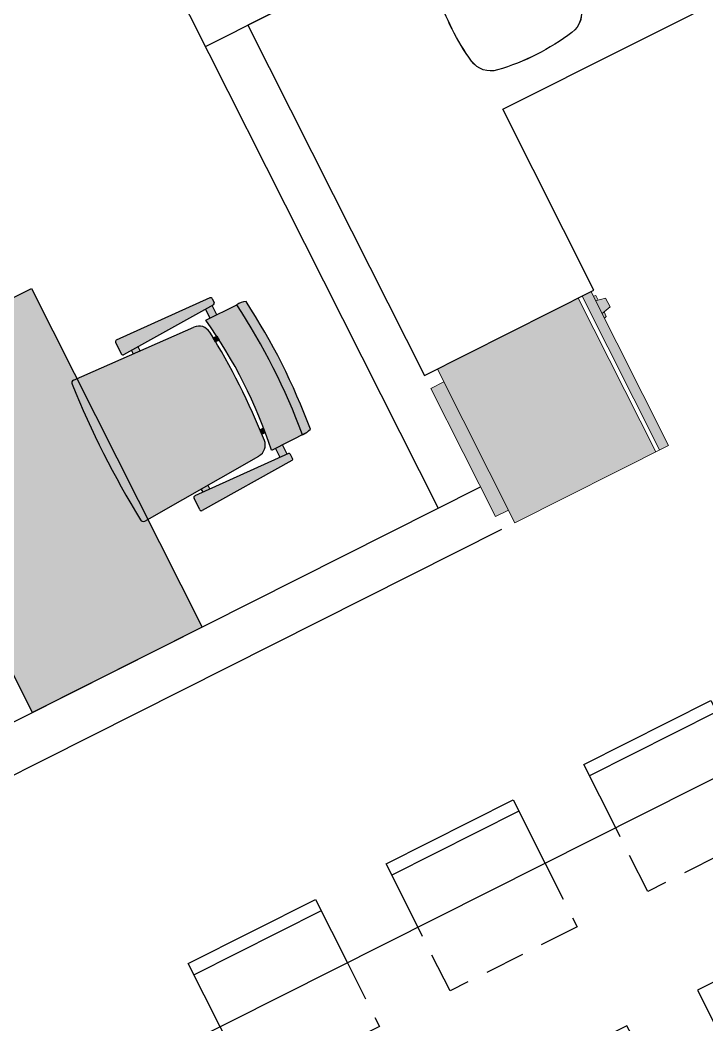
# Model space of a CAD drawing. Header units: millimetres. Extents: x 460 to 723, y 360 to 962.
# Drawn here: x 613.329 to 616.607, y 485.916 to 490.717 of the extents above; entities that cross this region are included whole.
import ezdxf

# ---------------------------------------------------------------- set-up
doc = ezdxf.new("R2010")
doc.units = ezdxf.units.MM
doc.linetypes.add('DASHED', pattern=[19.05, 12.7, -6.35])
doc.linetypes.add('HIDDEN2', pattern=[4.7625, 3.175, -1.5875])
doc.layers.get('0').update_dxf_attribs({"true_color": 0xc2ced6})
for name, color, linetype in [('0_HATCH_JARDIN', 84, 'Continuous'), ('1', 1, 'Continuous'), ('5', 5, 'Continuous'), ('A-MOBILIARIO', 1, 'Continuous'), ('EQUIPAMIENTO MOVIL', 10, 'Continuous'), ('G-PROYECCIONES', 1, 'HIDDEN2'), ('SANITARIOS', 13, 'Continuous')]:
    doc.layers.add(name, color=color, linetype=linetype)
pattern_1 = [(0, (0, 0), (0, 6.985), [5.08, -1.905]), (90, (0, 0), (-6.985, 4e-16), [5.08, -1.905])]

# ---------------------------------------------------------------- blocks, each defined once
blk = doc.blocks.new('JKFDSKGFJG')
at = {"layer": '0_HATCH_JARDIN', "true_color": 0xf0f0f0, "transparency": 33554661}
h = blk.add_hatch(dxfattribs=at)
h.set_pattern_fill('ANGLE')
h.set_pattern_definition(pattern_1)
h.paths.add_polyline_path([(3536.3117, 1540.7654), (3535.8617, 1540.7654), (3535.8617, 1540.5804), (3535.8617, 1540.4674), (3536.3117, 1540.4674), (3536.3117, 1540.5804)])
h.paths.add_polyline_path([(3536.3117, 1540.8054), (3535.8617, 1540.8054), (3535.8617, 1540.7654), (3536.3117, 1540.7654)])
h.paths.add_polyline_path([(3536.3117, 1538.1943), (3536.3117, 1538.2674), (3535.8617, 1538.2674), (3535.8617, 1538.1943), (3535.8617, 1538.0093), (3536.3117, 1538.0093)])
h.paths.add_polyline_path([(3536.3117, 1538.0093), (3535.8617, 1538.0093), (3535.8617, 1537.9693), (3536.3117, 1537.9693)])
h.paths.add_polyline_path([(3536.6778, 1538.9174), (3536.4928, 1538.9174), (3536.4928, 1538.4674), (3536.6778, 1538.4674)])
h.paths.add_polyline_path([(3536.6778, 1539.6174), (3536.4928, 1539.6174), (3536.4928, 1539.1674), (3536.6778, 1539.1674)])
h.paths.add_polyline_path([(3536.6778, 1540.3174), (3536.4928, 1540.3174), (3536.4928, 1539.8674), (3536.6778, 1539.8674)])
h.paths.add_polyline_path([(3535.6928, 1540.3174), (3535.5078, 1540.3174), (3535.5078, 1539.8674), (3535.6928, 1539.8674)])
h.paths.add_polyline_path([(3535.6928, 1539.6174), (3535.5078, 1539.6174), (3535.5078, 1539.1674), (3535.6928, 1539.1674)])
h.paths.add_polyline_path([(3535.6928, 1538.9174), (3535.5078, 1538.9174), (3535.5078, 1538.4674), (3535.6928, 1538.4674)])
h.paths.add_polyline_path([(3535.5078, 1538.9174), (3535.4678, 1538.9174), (3535.4678, 1538.4674), (3535.5078, 1538.4674)])
h.paths.add_polyline_path([(3535.5078, 1539.6174), (3535.4678, 1539.6174), (3535.4678, 1539.1674), (3535.5078, 1539.1674)])
h.paths.add_polyline_path([(3535.5078, 1540.3174), (3535.4678, 1540.3174), (3535.4678, 1539.8674), (3535.5078, 1539.8674)])
h.paths.add_polyline_path([(3536.7178, 1540.3174), (3536.6778, 1540.3174), (3536.6778, 1539.8674), (3536.7178, 1539.8674)])
h.paths.add_polyline_path([(3536.7178, 1539.6174), (3536.6778, 1539.6174), (3536.6778, 1539.1674), (3536.7178, 1539.1674)])
h.paths.add_polyline_path([(3536.7178, 1538.9174), (3536.6778, 1538.9174), (3536.6778, 1538.4674), (3536.7178, 1538.4674)])
h.paths.add_polyline_path([(3535.6928, 1538.2674), (3536.4928, 1538.2674), (3536.4928, 1540.4674), (3535.6928, 1540.4674)])
at = {"layer": '0_HATCH_JARDIN', "true_color": 0xffffff, "transparency": 33554687}
h = blk.add_hatch(dxfattribs=at)
h.set_pattern_fill('ANGLE')
h.set_pattern_definition(pattern_1)
h.paths.add_polyline_path([(3535.6928, 1540.3174), (3535.5078, 1540.3174), (3535.5078, 1539.8674), (3535.6928, 1539.8674)])
h.paths.add_polyline_path([(3535.5078, 1540.3174), (3535.4678, 1540.3174), (3535.4678, 1539.8674), (3535.5078, 1539.8674)])
h.paths.add_polyline_path([(3536.6778, 1540.3174), (3536.4928, 1540.3174), (3536.4928, 1539.8674), (3536.6778, 1539.8674)])
h.paths.add_polyline_path([(3536.7178, 1540.3174), (3536.6778, 1540.3174), (3536.6778, 1539.8674), (3536.7178, 1539.8674)])
h.paths.add_polyline_path([(3536.3117, 1540.5804), (3536.3117, 1540.7654), (3535.8617, 1540.7654), (3535.8617, 1540.5804), (3535.8617, 1540.4674), (3536.3117, 1540.4674)])
h.paths.add_polyline_path([(3536.3117, 1540.8054), (3535.8617, 1540.8054), (3535.8617, 1540.7654), (3536.3117, 1540.7654)])
h.paths.add_polyline_path([(3536.6778, 1539.6174), (3536.4928, 1539.6174), (3536.4928, 1539.1674), (3536.6778, 1539.1674)])
h.paths.add_polyline_path([(3536.7178, 1539.6174), (3536.6778, 1539.6174), (3536.6778, 1539.1674), (3536.7178, 1539.1674)])
h.paths.add_polyline_path([(3535.6928, 1539.6174), (3535.5078, 1539.6174), (3535.5078, 1539.1674), (3535.6928, 1539.1674)])
h.paths.add_polyline_path([(3535.5078, 1539.6174), (3535.4678, 1539.6174), (3535.4678, 1539.1674), (3535.5078, 1539.1674)])
h.paths.add_polyline_path([(3535.5078, 1538.9174), (3535.4678, 1538.9174), (3535.4678, 1538.4674), (3535.5078, 1538.4674)])
h.paths.add_polyline_path([(3535.6928, 1538.9174), (3535.5078, 1538.9174), (3535.5078, 1538.4674), (3535.6928, 1538.4674)])
h.paths.add_polyline_path([(3536.3117, 1538.1943), (3536.3117, 1538.2674), (3535.8617, 1538.2674), (3535.8617, 1538.1943), (3535.8617, 1538.0093), (3536.3117, 1538.0093)])
h.paths.add_polyline_path([(3536.3117, 1538.0093), (3535.8617, 1538.0093), (3535.8617, 1537.9693), (3536.3117, 1537.9693)])
h.paths.add_polyline_path([(3536.6778, 1538.9174), (3536.4928, 1538.9174), (3536.4928, 1538.4674), (3536.6778, 1538.4674)])
h.paths.add_polyline_path([(3536.7178, 1538.9174), (3536.6778, 1538.9174), (3536.6778, 1538.4674), (3536.7178, 1538.4674)])
h = blk.add_hatch(dxfattribs=at)
h.set_pattern_fill('ANGLE')
h.set_pattern_definition(pattern_1)
h.paths.add_polyline_path([(3535.6928, 1538.2674), (3536.4928, 1538.2674), (3536.4928, 1540.4674), (3535.6928, 1540.4674)])
at = {"layer": 'A-MOBILIARIO'}
for points in [[(3535.8617, 1540.5804), (3535.8617, 1540.8054), (3536.3117, 1540.8054), (3536.3117, 1540.5804)], [(3536.3117, 1540.7654), (3535.8617, 1540.7654)], [(3535.6928, 1540.3174), (3535.4678, 1540.3174), (3535.4678, 1539.8674), (3535.6928, 1539.8674)], [(3535.5078, 1539.8674), (3535.5078, 1540.3174)], [(3536.4928, 1540.3174), (3536.7178, 1540.3174), (3536.7178, 1539.8674), (3536.4928, 1539.8674)], [(3536.6778, 1539.8674), (3536.6778, 1540.3174)], [(3535.6928, 1539.6174), (3535.4678, 1539.6174), (3535.4678, 1539.1674), (3535.6928, 1539.1674)], [(3535.5078, 1539.1674), (3535.5078, 1539.6174)], [(3536.4928, 1539.6174), (3536.7178, 1539.6174), (3536.7178, 1539.1674), (3536.4928, 1539.1674)], [(3536.6778, 1539.1674), (3536.6778, 1539.6174)], [(3535.6928, 1538.9174), (3535.4678, 1538.9174), (3535.4678, 1538.4674), (3535.6928, 1538.4674)], [(3535.5078, 1538.4674), (3535.5078, 1538.9174)], [(3536.4928, 1538.9174), (3536.7178, 1538.9174), (3536.7178, 1538.4674), (3536.4928, 1538.4674)], [(3536.6778, 1538.4674), (3536.6778, 1538.9174)], [(3535.8617, 1538.1943), (3535.8617, 1537.9693), (3536.3117, 1537.9693), (3536.3117, 1538.1943)], [(3536.3117, 1538.0093), (3535.8617, 1538.0093)]]:
    blk.add_lwpolyline(points, dxfattribs=at)
blk.add_lwpolyline([(3535.6928, 1538.2674), (3536.4928, 1538.2674), (3536.4928, 1540.4674), (3535.6928, 1540.4674)], close=True, dxfattribs=at)
at = {"layer": 'G-PROYECCIONES', "linetype": 'DASHED', "ltscale": 0.01}
for points in [[(3536.3117, 1540.5804), (3536.3117, 1540.3554), (3535.8617, 1540.3554), (3535.8617, 1540.5804)], [(3535.6928, 1539.8674), (3535.9178, 1539.8674), (3535.9178, 1540.3174), (3535.6928, 1540.3174)], [(3536.4928, 1539.8674), (3536.2678, 1539.8674), (3536.2678, 1540.3174), (3536.4928, 1540.3174)], [(3535.6928, 1539.1674), (3535.9178, 1539.1674), (3535.9178, 1539.6174), (3535.6928, 1539.6174)], [(3536.4928, 1539.1674), (3536.2678, 1539.1674), (3536.2678, 1539.6174), (3536.4928, 1539.6174)], [(3535.6928, 1538.4674), (3535.9178, 1538.4674), (3535.9178, 1538.9174), (3535.6928, 1538.9174)], [(3536.4928, 1538.4674), (3536.2678, 1538.4674), (3536.2678, 1538.9174), (3536.4928, 1538.9174)], [(3536.3117, 1538.1943), (3536.3117, 1538.4193), (3535.8617, 1538.4193), (3535.8617, 1538.1943)]]:
    blk.add_lwpolyline(points, dxfattribs=at)
blk = doc.blocks.new('ca_mueb_silla075')
at = {"layer": 'EQUIPAMIENTO MOVIL'}
h = blk.add_hatch(color=255, dxfattribs=at)
h.dxf.hatch_style = 1
h.paths.add_polyline_path([(22.86, -19.62, 0.374105), (19.21, -15.85, 0.043295), (-19.17, -15.85, 0.372161), (-22.79, -19.62), (-24.97, -61.14, 0.414214), (-23.97, -62.14, 0.041953), (24.03, -62.14, 0.414214), (25.03, -61.14)])
h.paths.add_polyline_path([(-26.34, -10.92, 0.402106), (-26.84, -10.44), (-28.28, -10.44, 0.402106), (-28.78, -10.92), (-30.13, -43.41, 0.426426), (-29.63, -43.94), (-25.49, -43.94, 0.426426), (-24.99, -43.41)])
h.paths.add_polyline_path([(28.84, -10.92, 0.402106), (28.34, -10.44), (26.9, -10.44, 0.402106), (26.4, -10.92), (25.05, -43.41, 0.426426), (25.55, -43.94), (29.69, -43.94, 0.426426), (30.19, -43.41)])
h.paths.add_polyline_path([(25.27, -38.16), (23.83, -38.16), (23.95, -40.56), (25.17, -40.56)])
h.paths.add_polyline_path([(-23.76, -38.16), (-25.21, -38.16), (-25.11, -40.56), (-23.89, -40.56)])
h.paths.add_polyline_path([(-23.06, -11.4), (-26.32, -11.4), (-26.22, -13.8), (-23.06, -13.8)])
h.paths.add_polyline_path([(26.38, -11.4), (23.06, -11.4), (23.06, -13.8), (26.28, -13.8)])
h.paths.add_polyline_path([(23.06, -4.32, 0.057133), (-23.06, -4.32), (-23.06, -15.25, -0.075117), (23.06, -15.24)])
h.paths.add_polyline_path([(-22.64, -1.25, 0.110983), (-23.06, -4.32, -0.057133), (23.06, -4.32), (23.06, -3.11, 0.067738), (22.64, -1.25, 0.055268)])
h = blk.add_hatch(color=255, dxfattribs=at)
h.dxf.hatch_style = 1
h.paths.add_polyline_path([(-17.04, -14.46), (-15.56, -14.31), (-15.56, -15.57), (-17.04, -15.68)])
h = blk.add_hatch(color=255, dxfattribs=at)
h.dxf.hatch_style = 1
h.paths.add_polyline_path([(17.1, -14.46), (15.62, -14.31), (15.62, -15.57), (17.1, -15.68)])
for p, q in [((23.06, -2.71), (23.06, -15.24)), ((-23.06, -15.25), (-23.06, -4.32)), ((-28.78, -10.92), (-30.13, -43.41)), ((-28.28, -10.44), (-26.84, -10.44)), ((-26.34, -10.92), (-24.99, -43.41)), ((-23.06, -11.4), (-26.32, -11.4)), ((26.38, -11.4), (23.06, -11.4)), ((26.4, -10.92), (25.05, -43.41)), ((28.34, -10.44), (26.9, -10.44)), ((28.84, -10.92), (30.19, -43.41)), ((-26.22, -13.8), (-23.06, -13.8)), ((26.28, -13.8), (23.03, -13.8)), ((-24.97, -61.14), (-22.79, -19.62)), ((25.03, -61.14), (22.86, -19.62)), ((-23.76, -38.16), (-25.21, -38.16)), ((23.83, -38.16), (25.27, -38.16)), ((-25.11, -40.56), (-23.89, -40.56)), ((25.17, -40.56), (23.95, -40.56)), ((-29.63, -43.94), (-25.49, -43.94)), ((29.69, -43.94), (25.55, -43.94))]:
    blk.add_line(p, q, dxfattribs=at)
for points in [[(-17.04, -14.46), (-15.56, -14.31), (-15.56, -15.57), (-17.04, -15.68)], [(17.1, -14.46), (15.62, -14.31), (15.62, -15.57), (17.1, -15.68)]]:
    blk.add_lwpolyline(points, close=True, dxfattribs=at)
for centre, radius, start, end in [((0, -205.43), 205.43, 83.6732, 96.3268), ((-16.02, -3.71), 7.06, 159.5838, 184.9155), ((0, -205.43), 202.43, 83.4602, 96.5398), ((16.02, -3.71), 7.06, 355.0845, 20.4162), ((-28.28, -10.94), 0.5, 90, 177.6213), ((-26.84, -10.94), 0.5, 2.3787, 90), ((26.9, -10.94), 0.5, 90, 177.6213), ((28.34, -10.94), 0.5, 2.3787, 90), ((0.03, -167.84), 154.33, 81.4207, 98.604), ((-18.8, -19.83), 4, 95.3467, 177), ((0.03, -237.04), 222.02, 85.0383, 94.9617), ((18.86, -19.83), 4, 3, 84.6533), ((-29.63, -43.44), 0.5, 177.6213, 270), ((-25.49, -43.44), 0.5, 270, 2.3787), ((25.55, -43.44), 0.5, 177.6213, 270), ((29.69, -43.44), 0.5, 270, 2.3787), ((-23.97, -61.14), 1, 180, 270), ((0.03, 223.4), 286.54, 265.1954, 274.8046), ((24.03, -61.14), 1, 270, 0)]:
    blk.add_arc(centre, radius, start, end, dxfattribs=at)
blk = doc.blocks.new('*U68')
at = {"layer": 'EQUIPAMIENTO MOVIL', "true_color": 0xffffff}
h = blk.add_hatch(color=7, dxfattribs=at)
h.dxf.hatch_style = 1
h.paths.add_polyline_path([(1643.6821, 1761.3067), (1644.8821, 1761.3067), (1644.8821, 1760.7067), (1643.6821, 1760.7067)])
at = {"layer": 'EQUIPAMIENTO MOVIL'}
blk.add_lwpolyline([(1643.6821, 1761.3067), (1644.8821, 1761.3067), (1644.8821, 1760.7067), (1643.6821, 1760.7067)], close=True, dxfattribs=at)
blk = doc.blocks.new('LAVADERO')
blk.add_lwpolyline([(0.1926, -0.0737, 0.319172), (0.1317, -0.0117, 0.088498), (-0.1317, -0.0117, 0.319172), (-0.1926, -0.0737, 0.079393), (-0.1926, -0.3103, 0.319172), (-0.1317, -0.3723, 0.088498), (0.1317, -0.3723, 0.319172), (0.1926, -0.3103, 0.079393)], format="xyb", close=True)
for radius in [0.038, 0.0275]:
    blk.add_circle((0, -0.095), radius)
blk = doc.blocks.new('refri')
at = {"layer": '0_HATCH_JARDIN', "true_color": 0xf0f0f0, "transparency": 33554661}
h = blk.add_hatch(dxfattribs=at)
h.set_pattern_fill('ANGLE')
h.set_pattern_definition(pattern_1)
h.paths.add_polyline_path([(4132.7681, 3794.3047), (4132.2181, 3794.3047), (4132.2181, 3793.7047), (4132.7681, 3793.7047)])
h.paths.add_polyline_path([(4132.8181, 3794.3047), (4132.7831, 3794.3047), (4132.7831, 3793.7047), (4132.8181, 3793.7047)])
h.paths.add_polyline_path([(4132.7831, 3794.3047), (4132.7681, 3794.3047), (4132.7681, 3793.7047), (4132.7831, 3793.7047)])
h.paths.add_polyline_path([(4132.2181, 3794.2547), (4132.1681, 3794.2547), (4132.1681, 3793.7547), (4132.2181, 3793.7547)])
h.paths.add_polyline_path([(4132.8531, 3793.7818), (4132.8181, 3793.7897), (4132.8181, 3793.7397), (4132.8531, 3793.7477)])
h.paths.add_polyline_path([(4132.8268, 3793.8052), (4132.8181, 3793.8072), (4132.8181, 3793.7897), (4132.8268, 3793.7877)])
h.paths.add_polyline_path([(4132.8268, 3793.7417), (4132.8181, 3793.7397), (4132.8181, 3793.7222), (4132.8268, 3793.7242)])
at = {"layer": 'EQUIPAMIENTO MOVIL'}
h = blk.add_hatch(color=255, dxfattribs=at)
h.dxf.hatch_style = 1
h.paths.add_polyline_path([(4132.8181, 3794.3047), (4132.7831, 3794.3047), (4132.7831, 3793.7047), (4132.8181, 3793.7047)])
h.paths.add_polyline_path([(4132.7681, 3794.3047), (4132.2181, 3794.3047), (4132.2181, 3793.7047), (4132.7681, 3793.7047)])
h.paths.add_polyline_path([(4132.2181, 3794.2547), (4132.1681, 3794.2547), (4132.1681, 3793.7547), (4132.2181, 3793.7547)])
h.paths.add_polyline_path([(4132.8268, 3793.7417), (4132.8181, 3793.7397), (4132.8181, 3793.7222), (4132.8268, 3793.7242)])
h.paths.add_polyline_path([(4132.8268, 3793.8052), (4132.8181, 3793.8072), (4132.8181, 3793.7897), (4132.8268, 3793.7877)])
h.paths.add_polyline_path([(4132.8531, 3793.7818), (4132.8181, 3793.7897), (4132.8181, 3793.7397), (4132.8268, 3793.7417), (4132.8531, 3793.7477)])
at = {"layer": 'EQUIPAMIENTO MOVIL', "lineweight": 20}
for p, q in [((4132.7681, 3793.7047), (4132.7681, 3794.3047)), ((4132.7831, 3793.7047), (4132.7831, 3794.3047))]:
    blk.add_line(p, q, dxfattribs=at)
blk.add_lwpolyline([(4132.8181, 3793.7047), (4132.2181, 3793.7047), (4132.2181, 3794.3047), (4132.8181, 3794.3047)], close=True, dxfattribs=at)
for points in [[(4132.2181, 3793.7547), (4132.1681, 3793.7547), (4132.1681, 3794.2547), (4132.2181, 3794.2547)], [(4132.8181, 3793.8072), (4132.8268, 3793.8052), (4132.8268, 3793.7877)], [(4132.8181, 3793.7897), (4132.8531, 3793.7818), (4132.8531, 3793.7477), (4132.8181, 3793.7397)], [(4132.8181, 3793.7222), (4132.8268, 3793.7242), (4132.8268, 3793.7417)]]:
    blk.add_lwpolyline(points, dxfattribs=at)

msp = doc.modelspace()

# ---------------------------------------------------------------- linework, layer by layer
at = {"layer": '5', "elevation": -8.1697}
for points in [[(614.2139, 490.5903), (617.2476, 492.1184)], [(613.4997, 492.0082), (615.325, 488.3845)], [(610.943, 486.1772), (615.5273, 488.4863)], [(611.0449, 485.9749), (615.6292, 488.2841)]]:
    msp.add_lwpolyline(points, dxfattribs=at)
at = {"layer": 'SANITARIOS', "elevation": -8.1697}
for points in [[(615.6327, 490.2907), (616.8461, 490.902), (616.4386, 491.7109), (614.4162, 490.6922), (614.8237, 489.8832), (614.8246, 489.8837)], [(614.8246, 489.8837), (614.8237, 489.8832), (615.2594, 489.0182), (616.0684, 489.4257), (615.6327, 490.2907)]]:
    msp.add_lwpolyline(points, dxfattribs=at)
msp.add_lwpolyline([(615.3231, 490.8397, -0.319172), (615.363, 490.9647, -0.088498), (615.718, 491.1439, -0.319172), (615.8422, 491.1017, -0.079393), (616.0032, 490.7828, -0.319172), (615.9634, 490.6578, -0.088498), (615.6083, 490.4786, -0.319172), (615.4841, 490.5207, -0.079393)], format="xyb", close=True, dxfattribs=at)

# ---------------------------------------------------------------- block references
at = {"layer": '1', "xscale": 1.509708263131599, "yscale": 1.509708263131599, "zscale": 1.509708263131599, "rotation": 116.7350784809961}
msp.add_blockref('JKFDSKGFJG', (5092.9834, -3236.267, -8.1697), dxfattribs=at)
at = {"layer": 'Defpoints', "color": 2, "xscale": -1.370060248791927, "yscale": 1.370060248791927, "zscale": 1.370060248791927, "rotation": 206.7350575886382}
msp.add_blockref('refri', (-6779.0668, 2584.1467, -8.1697), dxfattribs=at)
at = {"layer": 'EQUIPAMIENTO MOVIL'}
for name, p, xscale, yscale, zscale, rotation in [('ca_mueb_silla075', (614.5778, 489.0756, -8.1697), 0.015097082631316, 0.015097082631316, 0.015097082631316, 296.7350791364007), ('*U68', (4104.5173, -532.5716, -8.1697), 1.509708263131599, 1.509708263131599, 1.509708263131599, 116.7350791363745)]:
    msp.add_blockref(name, p, dxfattribs=dict(at, xscale=xscale, yscale=yscale, zscale=zscale, rotation=rotation))
at = {"layer": 'SANITARIOS', "xscale": -1.509708263131599, "yscale": 1.509708263131599, "zscale": 1.509708263131599, "rotation": 26.78279616103278}
msp.add_blockref('LAVADERO', (615.5325, 491.07, -8.1697), dxfattribs=at)

doc.saveas('drawing.dxf')
